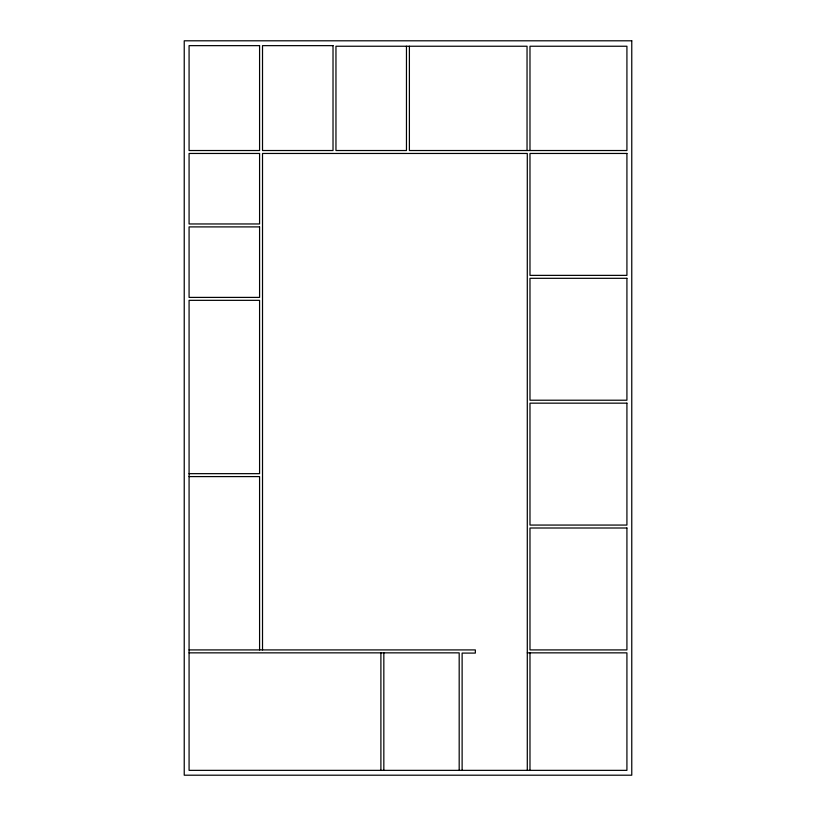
<?xml version="1.0" encoding="UTF-8"?>
<svg xmlns="http://www.w3.org/2000/svg" width="816" height="816" viewBox="0 0 816 816"><rect width="100%" height="100%" fill="white"/><g stroke="black" fill="none" stroke-linecap="round" stroke-linejoin="round"><path stroke-width="1.22" d="M189.077 473.657L259.58 473.657L259.58 300.339L189.077 300.339L189.077 770.355L626.923 770.355L626.923 652.851L527.289 652.851M189.077 476.595L259.58 476.595L259.58 649.913M189.077 649.913L475.34 649.913L475.34 653.086L462.121 653.086L462.121 770.355M189.077 652.851L459.184 652.851L459.184 770.355M529.982 150.521L529.982 46.237L626.923 46.237L626.923 150.521L409.397 150.521L409.397 46.237M529.982 652.851L529.982 770.355M527.289 770.355L527.289 153.459L262.517 153.459L262.517 649.913M527.044 150.521L527.044 46.237L335.957 46.237L335.957 150.521L406.46 150.521L406.46 46.237M383.836 652.851L383.836 770.355M380.899 652.851L380.899 770.355M631.768 40.8L184.232 40.8L184.232 775.2L631.768 775.2L631.768 40.8M259.58 45.645L189.077 45.645L189.077 150.521L259.58 150.521L259.58 45.645M333.02 45.645L262.517 45.645L262.517 150.521L333.02 150.521L333.02 45.645M259.58 153.459L189.077 153.459L189.077 223.961L259.58 223.961L259.58 153.459M626.923 153.459L529.982 153.459L529.982 275.369L626.923 275.369L626.923 153.459M259.58 226.899L189.077 226.899L189.077 297.401L259.58 297.401L259.58 226.899M626.923 278.307L529.982 278.307L529.982 400.217L626.923 400.217L626.923 278.307M626.923 403.155L529.982 403.155L529.982 525.065L626.923 525.065L626.923 403.155M626.923 528.003L529.982 528.003L529.982 649.913L626.923 649.913L626.923 528.003"/></g></svg>
